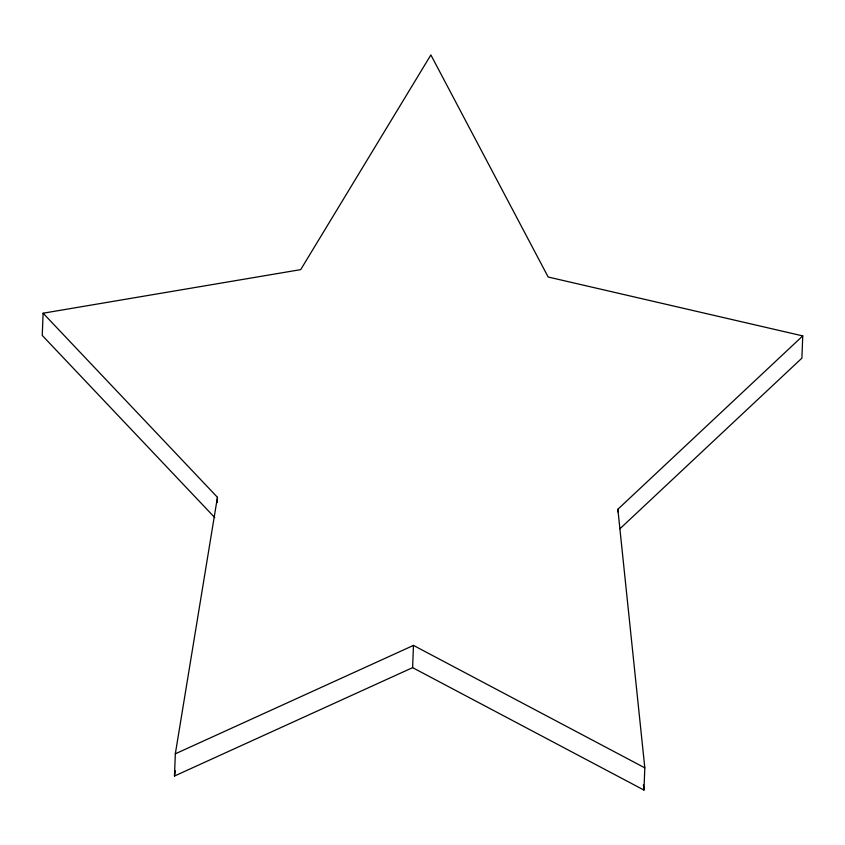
<?xml version="1.0" encoding="UTF-8"?>
<svg xmlns="http://www.w3.org/2000/svg" width="845" height="845" viewBox="0 0 845 845"><rect width="100%" height="100%" fill="white"/><g stroke="black" fill="none" stroke-linecap="round" stroke-linejoin="round"><path stroke-width="1.27" d="M619.903 528.79L801.894 358.143L802.75 335.909L548.173 277.023L430.876 54.936L300.704 269.629L43.106 313.21L42.25 335.444L214.788 517.626M802.75 335.909L617.864 509.271L644.809 767.841L643.953 790.064L412.613 667.645L174.471 776.037L175.327 753.814L217.45 497.304L43.106 313.21M217.249 502.543L217.45 497.304M412.613 667.645L413.469 645.411L644.809 767.841M617.769 511.89L617.864 509.271M174.471 776.037L175.327 770.83M175.327 753.814L413.469 645.411M643.415 784.815L643.953 790.064"/></g></svg>
